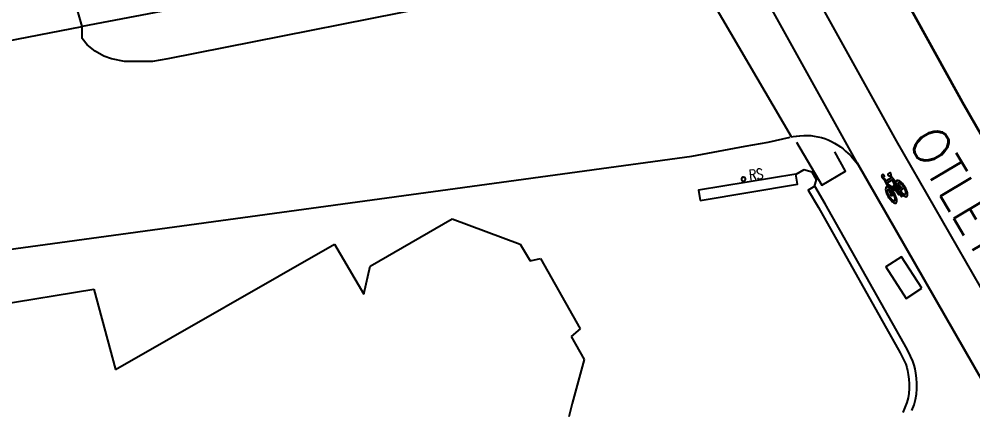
# Model space of a CAD drawing. Extents: x 427500 to 429848, y 434500 to 436505.
# Drawn here: x 427836.08 to 427873.34, y 436221.82 to 436237.1 of the extents above; entities that cross this region are included whole.
import ezdxf

# ---------------------------------------------------------------- set-up
doc = ezdxf.new("R2010")
doc.units = 0
doc.linetypes.add('1004', pattern=[6, 4, -2])
doc.layers.get('0').update_dxf_attribs({"color": 222})
for name, color, linetype in [('KTS_LINES', 7, 'Continuous'), ('LPTIP_Ex_Base', 8, 'Continuous'), ('PRO-MARKINGS', 7, 'Continuous'), ('PROPOSED', 1, 'Continuous'), ('ROADNAME', 7, 'Continuous')]:
    doc.layers.add(name, color=color, linetype=linetype)
doc.styles.add('MtXpl_Romans', font='romans__.ttf')
doc.styles.get("Standard").update_dxf_attribs({"font": 'romans.shx'})

# ---------------------------------------------------------------- blocks, each defined once
blk = doc.blocks.new('CIRCL')
at = {"color": 0, "linetype": 'ByBlock', "flags": 128}
for points in [[(0.5, 0), (0.475, 0.154), (0.404, 0.293), (0.293, 0.404), (0.154, 0.475), (0, 0.5), (-0.154, 0.475), (-0.293, 0.404), (-0.404, 0.293), (-0.475, 0.154), (-0.5, 0), (-0.475, -0.154), (-0.404, -0.293), (-0.293, -0.404), (-0.154, -0.475), (0, -0.5), (0.154, -0.475), (0.293, -0.404), (0.404, -0.293), (0.475, -0.154)], [(0.5, 0), (0.475, -0.154)]]:
    blk.add_lwpolyline(points, dxfattribs=at)
blk = doc.blocks.new('Bicycle-1057S')
h = blk.add_hatch(color=0)
h.dxf.hatch_style = 1
edge = h.paths.add_edge_path()
edge.add_arc((0.1255931590565698, -0.09402841553107237), 0.02648515648108875, 129.1417589179424, 144.2919472120851)
edge.add_arc((0.1085562400126971, -0.08167002299842399), 0.005438877888942004, 145.2542598140026, 218.1085320607194)
edge.add_arc((0.1199412003065617, -0.07274033581713624), 0.01990803937288878, 218.1085320607193, 242.7437377249644)
edge.add_arc((0.1323570823030125, -0.04863988274777631), 0.0470186639303978, 242.7437377249643, 256.1140822548531)
edge.add_line((0.1210730989660078, -0.09428444954219217), (0.1210730989660078, -0.1093843280975762))
edge.add_line((0.1210730989660078, -0.1093843280975762), (0.1709389036250854, -0.1093843280975762))
edge.add_line((0.1709389036250854, -0.1093843280975762), (0.1709389036250854, -0.08603216731390888))
edge.add_line((0.1709389036250854, -0.08603216731390888), (0.2357062799771484, -0.07507811475829329))
edge.add_arc((0.2940311629775173, 0.02510465163729701), 0.1159240210641441, 239.7926865904873, 250.1489920615088)
edge.add_arc((0.3352342839856055, 0.1392318298363441), 0.2372611958478196, 250.1489920615087, 261.4948583744368)
edge.add_arc((0.362500000000002, 0.3215590699295104), 0.4216158587933737, 261.4948583744369, 265.5790043067903)
edge.add_line((0.33, -0.09880230125732192), (0.33, -0.1106220625765941))
edge.add_arc((0.3649999999999979, -1.094938660479188), 0.9849386604791879, 92.0364461736281, 98.710120306432)
edge.add_arc((0.3002475405305327, -0.6722787565192403), 0.5573474124130271, 98.71012030643209, 110.2975697722287)
edge.add_arc((0.2023615741320395, -0.4076241066270181), 0.2751706129993586, 110.2975697722287, 131.7625682865146)
edge.add_arc((0.05714990642971905, -0.2449999999999999), 0.05714990642971902, 131.7625682865146, 180)
edge.add_arc((0.05714990642971905, -0.245), 0.05714990642971904, 180, 228.2374317134853)
edge.add_arc((0.2023615741320401, -0.08237589337298118), 0.2751706129993595, 228.2374317134854, 249.7024302277713)
edge.add_arc((0.3002475405305318, 0.1822787565192362), 0.5573474124130229, 249.7024302277713, 261.2898796935679)
edge.add_arc((0.3650000000000001, 0.6049386604791959), 0.9849386604791958, 261.2898796935679, 270)
edge.add_arc((0.3650000000000005, 0.604938660479198), 0.984938660479198, 269.9999999999999, 278.710120306432)
edge.add_arc((0.4297524594694681, 0.1822787565192365), 0.5573474124130234, 278.7101203064321, 290.2975697722287)
edge.add_arc((0.527638425867959, -0.08237589337297913), 0.2751706129993619, 290.2975697722287, 311.7625682865145)
edge.add_arc((0.6728500935702808, -0.2450000000000002), 0.05714990642971921, 311.7625682865148, 360.0000000000001)
edge.add_arc((0.6728500935702809, -0.2450000000000002), 0.05714990642971907, 8.347926217626053e-14, 48.23743171348524)
edge.add_arc((0.5276384258679238, -0.4076241066270601), 0.2751706129994143, 48.23743171348545, 51.44868646367202)
edge.add_line((0.6991289573365953, -0.1924268392766916), (0.9555783743845828, -0.1393683391977977))
edge.add_line((0.9555783743845828, -0.1393683391977977), (1.026142996864914, -0.1494489995521307))
edge.add_arc((1.047232637774721, -0.1446760141640408), 0.02162300495351051, 192.752292015752, 229.4556686730448)
edge.add_arc((1.082087526109876, -0.1021911607252427), 0.07657266547575484, 230.3014880105123, 254.7693945910597)
edge.add_arc((1.137258100044497, 0.09027275344468394), 0.2767829944268662, 254.2163442209831, 263.9588712902375)
edge.add_arc((1.111305815940649, -0.1577737992489841), 0.0273842720150536, 263.337789327011, 292.272256146745)
edge.add_arc((1.118318684532589, -0.1773400816377044), 0.006684298591048081, 300.2362763225035, 358.2881666264944)
edge.add_line((1.125, -0.1775397595764579), (1.125, -0.06938311127612472))
edge.add_arc((1.114107004921157, -0.06988940866287181), 0.01090475487260144, 2.661145164140756, 38.31498093786265)
edge.add_arc((1.110772519990496, -0.07252424211479346), 0.01515459452512635, 38.31498093786259, 73.21773194917768)
edge.add_arc((1.092973786883735, -0.1315424953674024), 0.07679832183938598, 73.2177319491774, 98.60632256700862)
edge.add_arc((1.086437502710172, -0.08835556308793147), 0.03311956120553582, 98.60632256700892, 134.88021916439)
edge.add_line((1.063067446729034, -0.06488758878494341), (1.033157894736842, -0.1147368421052633))
edge.add_line((1.033157894736842, -0.1147368421052633), (0.94, -0.1014285714285716))
edge.add_line((0.94, -0.1014285714285716), (0.94, 0.1393269230769229))
edge.add_line((0.94, 0.1393269230769229), (0.9849999999999998, 0.1349999999999998))
edge.add_arc((1.01645105852891, 0.3320764244353353), 0.199570253672248, 260.9327337914132, 290.3801191405059)
edge.add_arc((1.105464489312583, 0.1086566116361067), 0.04124963619416752, 71.00970639435519, 118.23338806896231, ccw=False)
edge.add_arc((1.115840168087301, 0.1389608091172128), 0.009218591994430198, 6.472580860778692, 70.69733750635021, ccw=False)
edge.add_line((1.125, 0.1399999999999998), (1.125, 0.08999999999999979))
edge.add_line((1.125, 0.08999999999999979), (1.215, 0.08999999999999977))
edge.add_line((1.215, 0.08999999999999977), (1.215, 0.1551204709322744))
edge.add_arc((1.199541460380685, 0.152605035499959), 0.01566186012503258, 9.242245549902828, 38.24503396435792)
edge.add_arc((1.175907833058162, 0.1339771072228429), 0.04575418559710753, 38.24503396435812, 62.40139835930763)
edge.add_arc((1.144411258767213, 0.07372613583564096), 0.1137410501017065, 62.40139835930752, 80.15996594038734)
edge.add_arc((1.117118489909174, -0.08362655073671205), 0.2734431578006205, 80.15996594038758, 97.39463954963908)
edge.add_arc((1.101932488087908, 0.03338489676562068), 0.1554503889632606, 97.39463954963931, 115.9418288466421)
edge.add_arc((1.008892827938793, 0.2234296512512854), 0.05614866456590088, 265.4429401072497, 296.48081285581895, ccw=False)
edge.add_line((1.004431711558944, 0.1674584892731782), (0.7039782804499767, 0.1963482422644251))
edge.add_arc((0.5276024317589506, 0.4074790768269162), 0.2751084682530396, 309.8749265664079, 311.7820790879888)
edge.add_arc((0.6727840718052973, 0.2449999999999999), 0.05721592819470267, 311.7820790879888, 360)
edge.add_arc((0.6727840718052971, 0.2449999999999999), 0.05721592819470289, 359.9999999999999, 408.2179209120112)
edge.add_arc((0.5276024317590292, 0.08252092317317208), 0.2751084682529212, 48.21792091201113, 69.68965002433214)
edge.add_arc((0.4297377485950346, -0.1818948901564406), 0.5570538859307931, 69.68965002433218, 81.283999398439)
edge.add_arc((0.3649999999999998, -0.6041692450557905), 0.9842618059168534, 81.28399939843904, 89.99999999999999)
edge.add_arc((0.3650000000000001, -0.6041692450557938), 0.9842618059168566, 90.00000000000001, 98.71600060156094)
edge.add_arc((0.3002622514049669, -0.1818948901564457), 0.5570538859307985, 98.71600060156108, 110.3103499756678)
edge.add_arc((0.2023975682409703, 0.08252092317317244), 0.2751084682529208, 110.3103499756678, 131.7820790879888)
edge.add_arc((0.05721592819470288, 0.2450000000000001), 0.05721592819470277, 131.7820790879889, 180)
edge.add_arc((0.05721592819470288, 0.2450000000000001), 0.05721592819470279, 180, 228.2179209120111)
edge.add_arc((0.2023975682409709, 0.4074790768268282), 0.2751084682529215, 228.2179209120111, 249.6896500243321)
edge.add_arc((0.3002622514049652, 0.6718948901564387), 0.5570538859307912, 249.6896500243321, 261.2839993984389)
edge.add_arc((0.3650000000000005, 1.094169245055782), 0.9842618059168449, 261.2839993984389, 269.9999999999999)
edge.add_arc((0.3650000000000005, 1.094169245055783), 0.9842618059168462, 269.9999999999999, 278.7160006015609)
edge.add_arc((0.4297377485950349, 0.6718948901564392), 0.5570538859307919, 278.7160006015609, 290.3103499756678)
edge.add_arc((0.5276024317590321, 0.4074790768268224), 0.2751084682529152, 290.3103499756677, 298.7400305951868)
edge.add_line((0.6598845455543121, 0.1662611013890084), (0.7049721577726218, 0.1619257540603247))
edge.add_line((0.7049721577726218, 0.1619257540603247), (0.4092702756605957, 0.007454621613743967))
edge.add_arc((0.3624999999999988, -0.4115590699294977), 0.4216158587933608, 83.6310126563938, 89.99999999999984)
edge.add_arc((0.3624999999999998, -0.4115590699294889), 0.4216158587933519, 89.99999999999997, 98.50514162556317)
edge.add_arc((0.3352342839856051, -0.2292318298363435), 0.2372611958478189, 98.50514162556317, 109.8510079384912)
edge.add_arc((0.2940311629775176, -0.1151046516372976), 0.1159240210641447, 109.8510079384912, 131.0753738798026)
edge.add_arc((0.2329280192318751, -0.04500000000000001), 0.02292801923187508, 131.0753738798026, 180)
edge.add_arc((0.2329280192318752, -0.04500000000000001), 0.02292801923187524, 180.0000000000001, 222.6870495144356)
edge.add_line((0.2160743692041546, -0.0605450489430028), (0.1709389036250855, -0.06817877273918918))
edge.add_line((0.1709389036250855, -0.06817877273918918), (0.1709389036250855, -0.05314407924277024))
edge.add_line((0.1709389036250855, -0.05314407924277024), (0.1210730989660078, -0.05314407924277022))
edge.add_line((0.1210730989660078, -0.05314407924277022), (0.1210730989660078, -0.06826489232125907))
edge.add_arc((0.1295536262736133, -0.1049338960924515), 0.03763688590979285, 103.0219837958038, 123.3282019209634)
edge = h.paths.add_edge_path(flags=16)
edge.add_line((0.8010092807424596, 0.1526914153132249), (0.85, 0.1479807692307691))
edge.add_line((0.85, 0.1479807692307691), (0.85, -0.09119768916500626))
edge.add_line((0.85, -0.09119768916500627), (0.5149813376234688, -0.04592489695196145))
edge.add_arc((0.4920719807681302, -0.04500000000000186), 0.02292801923186977, 357.6881093012058, 360.0000000000044)
edge.add_arc((0.492071980768125, -0.04500000000000007), 0.02292801923187499, 359.9999999999999, 405.6770613714275)
edge.add_line((0.5080918281662061, -0.02859699554229709), (0.5583965690419177, -0.02007051495797908))
edge.add_line((0.5583965690419177, -0.02007051495797908), (0.5583965690419177, -0.03488638777457719))
edge.add_line((0.5583965690419177, -0.03488638777457719), (0.6071960093520374, -0.0348863877745772))
edge.add_line((0.6071960093520374, -0.0348863877745772), (0.6071960093520374, -0.01994367788202011))
edge.add_arc((0.5961658072233547, 0.02207109393126968), 0.04343853599653663, 284.7099937128414, 308.6624902789959)
edge.add_arc((0.6191713373046384, -0.006683059294339246), 0.006613873852225735, 308.6624902789954, 417.054963233324)
edge.add_arc((0.597462100593441, -0.04018266257306424), 0.04653272126062121, 57.05496323332503, 77.92545307749995)
edge.add_line((0.6071960093520375, 0.005320580917900087), (0.6071960093520374, 0.02047441945387607))
edge.add_line((0.6071960093520374, 0.02047441945387607), (0.5583965690419177, 0.02047441945387607))
edge.add_line((0.5583965690419177, 0.02047441945387607), (0.5583965690419177, -0.003409372772500956))
edge.add_line((0.5583965690419177, -0.003409372772500958), (0.489807155429238, -0.01522256642305359))
edge.add_arc((0.4309688370224912, -0.115104651637281), 0.1159240210641259, 59.49860577599883, 62.30136376572178)
edge.add_line((0.4848527530876162, -0.01246497973034986), (0.8010092807424596, 0.1526914153132249))
edge = h.paths.add_edge_path(flags=16)
edge.add_arc((0.4783568392825849, -0.3575472182040819), 0.1917893422273881, 65.84495474860528, 69.5671713206016)
edge.add_arc((0.4101288188534401, -0.540685588829678), 0.3872240514452698, 69.5671713206013, 81.22760581677363)
edge.add_arc((0.3650000000000043, -0.8331319537255499), 0.6831319537255498, 81.22760581677335, 87.06318721189446)
edge.add_line((0.4, -0.150897194862527), (0.4, -0.2150000000000001))
edge.add_line((0.4, -0.2150000000000001), (0.5568384287202102, -0.1825506699199566))
edge = h.paths.add_edge_path(flags=16)
edge.add_arc((0.1504167412798086, -0.2449999999999998), 0.0404167412798087, 180.0000000000003, 228.031377788937)
edge.add_arc((0.2516431607174225, -0.132452781795901), 0.1917893422274068, 228.0313777889369, 249.5671713206013)
edge.add_arc((0.3198711811465615, 0.05068558882968327), 0.3872240514452754, 249.5671713206013, 261.2276058167736)
edge.add_arc((0.3650000000000002, 0.3431319537256016), 0.6831319537256016, 261.2276058167737, 270)
edge.add_arc((0.3650000000000006, 0.3431319537255932), 0.6831319537255933, 269.9999999999999, 278.7723941832264)
edge.add_arc((0.4101288188534402, 0.05068558882967744), 0.3872240514452694, 278.7723941832263, 290.4328286793987)
edge.add_arc((0.4783568392825773, -0.1324527817959004), 0.1917893422274075, 290.4328286793986, 311.968622211063)
edge.add_arc((0.5795832587201913, -0.2450000000000001), 0.04041674127980865, 311.968622211063, 360)
edge.add_arc((0.5795832587201913, -0.2450000000000001), 0.04041674127980865, 3.934699558586697e-14, 48.03137778893682)
edge.add_arc((0.478356839282282, -0.3575472182044319), 0.1917893422278519, 48.03137778893772, 49.26932853407754)
edge.add_line((0.6035001816606982, -0.2122121032096358), (0.3879520662544559, -0.2568082650178238))
edge.add_arc((0.359621437672778, -0.1471711421593139), 0.1132383469701186, 270.0000000000009, 284.4885082669896, ccw=False)
edge.add_arc((0.3599813813666154, -0.2048860969552485), 0.0555245588725474, 244.0010186952478, 269.62857158370264, ccw=False)
edge.add_arc((0.3404972897307452, -0.2454727757627812), 0.01050793074839578, 177.4212617184321, 242.479324053344, ccw=False)
edge.add_line((0.33, -0.2450000000000001), (0.33, -0.150897194862527))
edge.add_arc((0.3649999999999946, -0.8331319537255476), 0.6831319537255475, 92.93681278810544, 98.7723941832266)
edge.add_arc((0.3198711811465587, -0.5406855888296751), 0.3872240514452669, 98.77239418322624, 110.4328286793987)
edge.add_arc((0.2516431607174224, -0.3575472182040986), 0.1917893422274065, 110.4328286793987, 131.9686222110632)
edge.add_arc((0.1504167412798083, -0.2449999999999998), 0.04041674127980829, 131.968622211063, 180.0000000000003)
edge = h.paths.add_edge_path(flags=16)
edge.add_line((0.4, -0.1106220625765941), (0.4, -0.09838578643388625))
edge.add_arc((0.362500000000002, 0.3215590699294804), 0.4216158587933433, 275.1028316889799, 278.5051416255631)
edge.add_arc((0.3897657160143952, 0.1392318298363415), 0.237261195847817, 278.5051416255631, 289.8510079384913)
edge.add_arc((0.4309688370224811, 0.0251046516373004), 0.1159240210641479, 289.8510079384913, 297.5734711250544)
edge.add_line((0.484628403888863, -0.07765248701200858), (0.835, -0.1250000000000002))
edge.add_line((0.835, -0.1250000000000002), (0.6529817174705733, -0.1626589550060883))
edge.add_arc((0.5276384258679636, -0.4076241066270114), 0.2751706129993511, 62.90217049968486, 69.70243022777146)
edge.add_arc((0.4297524594694673, -0.6722787565192396), 0.5573474124130262, 69.70243022777129, 81.2898796935679)
edge.add_arc((0.3650000000000009, -1.09493866047919), 0.9849386604791897, 81.28987969356794, 87.96355382637184)
edge = h.paths.add_edge_path(flags=16)
edge.add_arc((0.4449236986313491, -0.04500000000000011), 0.01507630136865096, 1.054819283487206e-13, 48.44895341119659)
edge.add_arc((0.4060479337699563, -0.08886225322274957), 0.07368707129479077, 48.44895341119748, 69.84062143707904)
edge.add_arc((0.3798391743587921, -0.1602517204131925), 0.1497354446870443, 69.84062143707904, 81.35341277984766)
edge.add_arc((0.3624999999999999, -0.2742745398618802), 0.2650690925200709, 81.35341277984772, 89.99999999999997)
edge.add_arc((0.3624999999999999, -0.274274539861879), 0.2650690925200698, 89.99999999999997, 98.64658722015228)
edge.add_arc((0.3451608256412076, -0.1602517204131919), 0.1497354446870436, 98.6465872201522, 110.1593785629209)
edge.add_arc((0.3189520662300434, -0.08886225322274857), 0.07368707129478973, 110.1593785629209, 131.5510465888027)
edge.add_arc((0.2800763013686506, -0.04500000000000002), 0.01507630136865062, 131.5510465888023, 180.0000000000001)
edge.add_arc((0.2800763013686508, -0.04500000000000002), 0.01507630136865079, 180.0000000000001, 228.4489534111975)
edge.add_arc((0.3189520662300437, -0.001137746777250717), 0.07368707129479057, 228.4489534111975, 249.8406214370791)
edge.add_arc((0.3451608256412076, 0.07025172041319168), 0.1497354446870435, 249.8406214370791, 261.3534127798478)
edge.add_arc((0.3625000000000003, 0.1842745398618795), 0.2650690925200704, 261.3534127798476, 269.9999999999999)
edge.add_arc((0.3625000000000002, 0.1842745398618796), 0.2650690925200706, 269.9999999999999, 278.6465872201522)
edge.add_arc((0.3798391743587923, 0.07025172041319208), 0.149735444687044, 278.6465872201523, 290.1593785629209)
edge.add_arc((0.4060479337699569, -0.001137746777252258), 0.07368707129478903, 290.1593785629209, 311.5510465888029)
edge.add_arc((0.4449236986313495, -0.04500000000000011), 0.01507630136865057, 311.5510465888019, 360.0000000000001)
edge = h.paths.add_edge_path(flags=16)
edge.add_arc((0.5545215225433117, 0.5356726882561043), 0.3234618584126379, 256.4487186734111, 264.5542933785383)
edge.add_line((0.5238241919462786, 0.2136707507743962), (0.5932041344403048, 0.2069996024576628))
edge.add_arc((0.4781819073505409, 0.3626381845019278), 0.1935290183549708, 306.4656665490008, 311.7704046412889)
edge.add_arc((0.5813587244239535, 0.2471211639649405), 0.03864313257081291, 311.7704046412892, 360.5617053325667)
edge.add_arc((0.5813587244239538, 0.2471211639649405), 0.03864313257081273, 0.5617053325667196, 49.35300602384447)
edge.add_arc((0.4804665614422023, 0.1296034671529087), 0.1935290183549633, 49.35300602384398, 70.62459621730659)
edge.add_arc((0.4135262961559181, -0.06074449369631113), 0.3953045008003145, 70.62459621730665, 82.01711533480362)
edge.add_arc((0.3709724373807858, -0.3641886128402266), 0.7017178887905926, 82.0171153348035, 90.56170533256646)
edge.add_arc((0.3709724373807861, -0.3641886128402225), 0.7017178887905886, 90.5617053325665, 99.1062953303295)
edge.add_arc((0.3224774452478641, -0.06163712948952527), 0.3953045008003125, 99.10629533032939, 110.4988144478265)
edge.add_arc((0.2518180926494552, 0.1273618154980764), 0.1935290183549649, 110.4988144478264, 131.7704046412889)
edge.add_arc((0.1486412755760465, 0.2428788360350593), 0.03864313257081296, 131.7704046412889, 180.5617053325667)
edge.add_arc((0.1486412755760468, 0.2428788360350593), 0.03864313257081321, 180.5617053325666, 229.353006023844)
edge.add_arc((0.2495334385577984, 0.3603965328470931), 0.1935290183549653, 229.3530060238443, 250.6245962173066)
edge.add_arc((0.3164737038440827, 0.5507444936963126), 0.3953045008003163, 250.6245962173066, 262.0171153348036)
edge.add_arc((0.3590275626192138, 0.8541886128402267), 0.7017178887905928, 262.0171153348036, 270.5617053325665)
edge.add_arc((0.359027562619214, 0.8541886128402225), 0.7017178887905887, 270.5617053325665, 279.1062953303295)
edge.add_arc((0.4075225547521375, 0.5516371294895188), 0.395304500800306, 279.1062953303293, 289.098106292045)
edge.add_line((0.5368609167713212, 0.1780902964642959), (0.4650000000000001, 0.1849999999999999))
edge.add_arc((0.5011695245165797, 0.5494383493096282), 0.3662288150204487, 249.5302429035852, 264.3321092119445, ccw=False)
edge.add_arc((0.408696752517224, 0.3017101403780114), 0.1018040070660671, 219.81143243366, 249.5302429035852, ccw=False)
edge.add_arc((0.3393648764862762, 0.2439215579258251), 0.01154643510778842, 182.9001710029059, 219.8114324336599, ccw=False)
edge.add_arc((0.333388750288222, 0.2436188025506967), 0.00556264490823779, 121.34140895685039, 182.9001710029066, ccw=False)
edge.add_arc((0.3569992523026438, 0.2048494964756024), 0.05095553971477509, 96.53117755850923, 121.34140895685059, ccw=False)
edge.add_arc((0.3626516754290913, 0.1554776886042005), 0.1006498583004144, 77.38597802456098, 96.53117755850923, ccw=False)
edge.add_arc((0.3748392886274233, 0.2099393253543119), 0.04484118699412693, 58.985215138957585, 77.38597802456081, ccw=False)
edge.add_arc((0.5380436786246806, 0.5314291914319482), 0.3158330644056515, 243.667006448054, 259.1754194558784)
at = {"color": 0}
for p, q in [((0.3287280353378081, -0.1041516017134914), (0.3288192754914361, -0.1039005124007382)), ((0.3288877096512284, -0.1042885504342675), (0.3287280353378081, -0.1041516017134914)), ((0.3295948302791771, -0.1031929206888656), (0.3287508467244056, -0.1032157388124624)), ((0.3296632644389694, -0.1019603222330919), (0.3287736581110039, -0.1019603222330919)), ((0.3291158127316791, -0.1019831503514884), (0.3287736581110039, -0.1024624908638004)), ((0.3290930013450817, -0.1042885504342675), (0.3288877096512284, -0.1042885504342675)), ((0.3292526756585019, -0.1039461686375294), (0.3290930013450817, -0.1042885504342675)), ((0.329640453052372, -0.1023483602666211), (0.329161435504874, -0.1019831503514884)), ((0.3294351613585196, -0.1039461686375294), (0.3292526756585019, -0.1039461686375294)), ((0.3295720188925797, -0.1041287735950949), (0.3294351613585196, -0.1039461686375294)), ((0.3294351613585196, -0.1042885504342675), (0.3295720188925797, -0.1041287735950949)), ((0.3296176416657746, -0.1028277007789349), (0.3295948302791771, -0.1035581306040002))]:
    blk.add_line(p, q, dxfattribs=at)
for points in [[(0.1088746358722688, -0.07348688451793352, 0.06620162645581315), (0.1040871721730241, -0.07857021246627484, 0.329045697347466), (0.1042766963171289, -0.08502664309139618, 0.1079072842323877), (0.1108238940228147, -0.09043792768159163, 0.05840540863255037), (0.1210730989660078, -0.09428444954219217), (0.1210730989660078, -0.1093843280975762), (0.1709389036250854, -0.1093843280975762), (0.1709389036250854, -0.08603216731390888), (0.2357062799771484, -0.07507811475829329, 0.04521868944864418), (0.2546662158690515, -0.08393102875599362, 0.04954616364587781), (0.3001437889372994, -0.09542010860099805, 0.01782233505618444), (0.33, -0.09880230125732192), (0.33, -0.1106220625765941, 0.02912762999146831), (0.2158454020491987, -0.1213591461011008, 0.05060291222805472), (0.1069060248669102, -0.1495405845398161, 0.09393354558812385), (0.01908547964996145, -0.2023712395341582, 0.2136395982254601), (1.050686772828547e-17, -0.245, 0.2136395982254597), (0.01908547964996138, -0.2876287604658417, 0.09393354558812361), (0.1069060248669101, -0.3404594154601839, 0.05060291222805496), (0.2158454020491984, -0.3686408538988992, 0.03802337796379034), (0.3649999999999999, -0.38, 0.03802337796379043), (0.5141545979508021, -0.3686408538988992, 0.05060291222805458), (0.6230939751330896, -0.3404594154601841, 0.09393354558812297), (0.7109145203500387, -0.287628760465842, 0.2136395982254593), (0.73, -0.2450000000000001, 0.2136395982254589), (0.7109145203500387, -0.2023712395341586, 0.01401265916983727), (0.6991289573365953, -0.1924268392766916), (0.9555783743845828, -0.1393683391977977), (1.026142996864914, -0.1494489995521307, 0.1615320291578394), (1.033176901781189, -0.1611074057332191, 0.1071688624317772), (1.061971533169924, -0.1760743112137108, 0.04253541846399684), (1.108128811333472, -0.1849731557766747, 0.126925508449554), (1.121684677080907, -0.1831150224875275, 0.2588591559397385), (1.125, -0.1775397595764579), (1.125, -0.06938311127612472, 0.1568364930858567), (1.12266303144645, -0.06312863289895194, 0.1534803684012116), (1.115148189584886, -0.05801509841774095, 0.1112340150849529), (1.081481344142446, -0.05560893231927388, 0.1596097520212116), (1.063067446729034, -0.06488758878494341), (1.033157894736842, -0.1147368421052633), (0.94, -0.1014285714285716), (0.94, 0.1393269230769229), (0.9849999999999998, 0.1349999999999998, 0.1292002425394808), (1.085950761182175, 0.1449986933129138, -0.2090187272153614), (1.118887449725435, 0.1476611834182221, -0.2878070053565828), (1.125, 0.1399999999999998), (1.125, 0.08999999999999979), (1.215, 0.08999999999999977), (1.215, 0.1551204709322744, 0.1272284316793309), (1.211841824661803, 0.1623001322569733, 0.1057940901736811), (1.197104576227332, 0.1745251476030487, 0.07764182163660346), (1.163849375363327, 0.1857939104251043, 0.07534252693725144), (1.081925585010936, 0.1875424371523875, 0.08110451507786728), (1.033929410422161, 0.1731718949336026, -0.1362623426198962), (1.004431711558944, 0.1674584892731782), (0.7039782804499767, 0.1963482422644251, 0.00832171479736017), (0.7109070029063665, 0.2023349725952917, 0.2135505823316499), (0.73, 0.2449999999999999, 0.2135505823316504), (0.7109070029063664, 0.2876650274047082, 0.09396317257082422), (0.6230939751330898, 0.3405248658727139, 0.05063309589599981), (0.5141519477101913, 0.36872591840272, 0.03804907271182555), (0.365, 0.3800925608610629, 0.03804907271182546), (0.2158480522898086, 0.36872591840272, 0.05063309589599926), (0.1069060248669102, 0.340524865872714, 0.09396317257082444), (0.01909299709363351, 0.2876650274047083, 0.2135505823316499), (1.005154347342302e-16, 0.245, 0.2135505823316495), (0.01909299709363353, 0.2023349725952918, 0.09396317257082416), (0.1069060248669102, 0.1494751341272861, 0.05063309589599998), (0.2158480522898087, 0.12127408159728, 0.03804907271182587), (0.3649999999999999, 0.109907439138937, 0.03804907271182588), (0.5141519477101915, 0.1212740815972799, 0.05063309589599987), (0.6230939751330898, 0.1494751341272859, 0.03679801626859047), (0.6598845455543121, 0.1662611013890084), (0.7049721577726218, 0.1619257540603247), (0.4092702756605957, 0.007454621613743975, 0.02779710588782994), (0.3625, 0.01005678886386304, 0.03712772687842065), (0.3001437889372993, 0.00542010860099796, 0.04954616364587789), (0.2546662158690515, -0.006068971244006424, 0.0928744276712165), (0.2178631344268814, -0.0277158074614547, 0.2167769235559518), (0.21, -0.04500000000000004, 0.1884415738359674), (0.2160743692041546, -0.0605450489430028), (0.1709389036250855, -0.06817877273918918), (0.1709389036250855, -0.05314407924277024), (0.1210730989660078, -0.05314407924277022), (0.1210730989660078, -0.06826489232125907, 0.0888351774420325), (0.1088746358722688, -0.07348688451793352)], [(0.4787293732899234, 0.2212158168741777, 0.03538199524900019), (0.5238241919462786, 0.2136707507743962), (0.5932041344403048, 0.2069996024576628, 0.02315042084802789), (0.6071007434608504, 0.2183003355453849, 0.2161679210065194), (0.62, 0.2474999999999999, 0.2161679210065208), (0.6065307354804885, 0.2764411495422749, 0.09308226368066548), (0.5446710112211003, 0.3121720010628481, 0.04975022667479514), (0.4684251111540539, 0.3307293476581098, 0.03730009124669594), (0.3640931808341686, 0.3374955549148199, 0.03730009124669604), (0.2599139626854521, 0.3286851207123394, 0.04975022667479567), (0.1840465528159611, 0.3086364671569156, 0.09308226368066488), (0.1228992565391498, 0.2716996644546151, 0.2161679210065207), (0.11, 0.2425, 0.2161679210065191), (0.1234692645195115, 0.2135588504577247, 0.09308226368066462), (0.1853289887788999, 0.1778279989371517, 0.04975022667479539), (0.261574888845947, 0.1592706523418899, 0.03730009124669569), (0.3659068191658316, 0.1525044450851799, 0.03730009124669613), (0.4700860373145483, 0.1613148792876605, 0.04362514343017022), (0.5368609167713212, 0.1780902964642959), (0.4650000000000001, 0.1849999999999999, -0.06467527653755671), (0.3730945758271105, 0.2063343527291863, -0.1304045123069024), (0.3304954155632345, 0.2365288029161547, -0.16246290201637), (0.3278332299811951, 0.2433373554093805, -0.2752523142161367), (0.3304954155632345, 0.2483697637738941, -0.1086799343264191), (0.3512033730290797, 0.2554743402884014, -0.08373155279410573), (0.3846317998921907, 0.253698196159803, -0.0804614398804402), (0.3979441247861357, 0.2483697637738943, 0.06777169068829121)], [(0.8010092807424596, 0.1526914153132249), (0.85, 0.1479807692307691), (0.85, -0.09119768916500627), (0.5149813376234688, -0.04592489695196145, 0.01008786833677551), (0.515, -0.0450000000000001, 0.2019853073732921), (0.5080918281662061, -0.02859699554229709), (0.5583965690419177, -0.02007051495797908), (0.5583965690419177, -0.03488638777457719), (0.6071960093520374, -0.0348863877745772), (0.6071960093520374, -0.01994367788202011, 0.1048946772739972), (0.6233032332950188, -0.01184743368605731, 0.5116844109006436), (0.6227681884753907, -0.001132744979941137, 0.0913172553089896), (0.6071960093520375, 0.005320580917900087), (0.6071960093520374, 0.02047441945387607), (0.5583965690419177, 0.02047441945387607), (0.5583965690419177, -0.003409372772500958), (0.489807155429238, -0.01522256642305359, 0.01222994846074251), (0.4848527530876162, -0.01246497973034986)], [(0.1099999999999999, -0.245, 0.2126996629660772), (0.1233891155438425, -0.2750502982140864, 0.09424518177345811), (0.1846877707974303, -0.312175144212722, 0.05092219011426544), (0.2608157658004246, -0.3320087068372218, 0.03829549467705391), (0.3649999999999999, -0.3400000000000001, 0.03829549467705463), (0.4691842341995759, -0.3320087068372218, 0.05092219011426571), (0.5453122292025695, -0.3121751442127222, 0.0942451817734579), (0.6066108844561574, -0.2750502982140867, 0.2126996629660783), (0.62, -0.2450000000000001, 0.2126996629660773), (0.6066108844561575, -0.2149497017859136, 0.005401631654725485), (0.6035001816606982, -0.2122121032096358), (0.3879520662544559, -0.2568082650178238, -0.06330239550141832), (0.3596214376727798, -0.2604094891294326, -0.1122897084671572), (0.3356419041153343, -0.2547916726470021, -0.2917483079654162), (0.33, -0.2450000000000001), (0.33, -0.150897194862527, 0.02546803149984724), (0.260815765800424, -0.1579912931627783, 0.05092219011426607), (0.1846877707974304, -0.1778248557872778, 0.0942451817734587), (0.1233891155438424, -0.2149497017859135, 0.2126996629660795)], [(0.46, -0.04500000000000008, 0.2146048509417658), (0.4549236141370791, -0.03371742259779956, 0.09361076745084396), (0.4314429111656884, -0.01968942908585436, 0.05027632593247241), (0.402350289127994, -0.01221809886904895, 0.03774576470632048), (0.3625, -0.009205447341809187, 0.03774576470632059), (0.3226497108720062, -0.01221809886904892, 0.05027632593247273), (0.2935570888343117, -0.0196894290858543, 0.09361076745084515), (0.270076385862921, -0.03371742259779952, 0.2146048509417721), (0.265, -0.04500000000000005, 0.2146048509417696), (0.270076385862921, -0.0562825774022006, 0.09361076745084396), (0.2935570888343117, -0.07031057091414578, 0.05027632593247258), (0.3226497108720061, -0.07778190113095115, 0.03774576470632061), (0.3625, -0.08079455265819095, 0.03774576470632053), (0.402350289127994, -0.07778190113095122, 0.05027632593247251), (0.4314429111656884, -0.07031057091414585, 0.09361076745084572), (0.4549236141370789, -0.05628257740220063, 0.2146048509417737)], [(0.4, -0.1106220625765941), (0.4, -0.09838578643388625, 0.01484646830517884), (0.4248562110627007, -0.09542010860099812, 0.0495461636458783), (0.4703337841309485, -0.0839310287559937, 0.03370836062723707), (0.484628403888863, -0.07765248701200858), (0.835, -0.1250000000000002), (0.6529817174705733, -0.1626589550060883, 0.02968044140767472), (0.6230939751330898, -0.1495405845398163, 0.05060291222805478), (0.5141545979508013, -0.1213591461011009, 0.02912762999146828)], [(0.5568384287202102, -0.1825506699199566, 0.01624266183902606), (0.5453122292025696, -0.177824855787278, 0.05092219011426567), (0.4691842341995761, -0.1579912931627784, 0.02546803149984717), (0.4, -0.150897194862527), (0.4, -0.2150000000000001)]]:
    blk.add_lwpolyline(points, format="xyb", close=True, dxfattribs=at)

msp = doc.modelspace()

# ---------------------------------------------------------------- linework, layer by layer
at = {"layer": 'LPTIP_Ex_Base', "color": 251, "true_color": 0x636466}
for p, q in [((427838.55, 436236.81), (427836.99, 436242.2)), ((427861.118918, 436239.3649925), (427841.9, 436235.55)), ((427841.63, 436237.4), (427838.55, 436236.81)), ((427835, 436236.13), (427838.55, 436236.81)), ((427838.55, 436236.35), (427838.55, 436236.81)), ((427838.75, 436236.1), (427838.55, 436236.35)), ((427839.05, 436235.85), (427838.75, 436236.1)), ((427839.4, 436235.65), (427839.05, 436235.85)), ((427839.7, 436235.55), (427839.4, 436235.65)), ((427840.2, 436235.45), (427839.7, 436235.55)), ((427841.9, 436235.55), (427841.3, 436235.45)), ((427841.3, 436235.45), (427840.2, 436235.45)), ((427849.8, 436227.45), (427853, 436229.3)), ((427853, 436229.3), (427855.65, 436228.3)), ((427839.85, 436223.4), (427848.4, 436228.3)), ((427848.4, 436228.3), (427849.55, 436226.35)), ((427855.65, 436228.3), (427856.05, 436227.65)), ((427856.05, 436227.65), (427856.45, 436227.75)), ((427856.45, 436227.75), (427858, 436225)), ((427849.55, 436226.35), (427849.8, 436227.45)), ((427832.65, 436225.5), (427839, 436226.55)), ((427839, 436226.55), (427839.85, 436223.4)), ((427858, 436225), (427857.65, 436224.7)), ((427857.65, 436224.7), (427858.15, 436223.8)), ((427858.15, 436223.8), (427857.69, 436222.08)), ((427857.69, 436222.08), (427857.55, 436221.55))]:
    msp.add_line(p, q, dxfattribs=at)
at = {"layer": 'LPTIP_Ex_Base', "color": 251, "true_color": 0x636466, "flags": 128}
for points in [[(427866.236878, 436232.50034), (427866.322063, 436232.511336), (427866.44185, 436232.528629), (427866.582272, 436232.546296), (427866.72936, 436232.558413), (427866.869144, 436232.559058), (427867.003504, 436232.548301), (427867.141753, 436232.530089), (427867.281071, 436232.504318), (427867.41864, 436232.470884), (427867.551639, 436232.429681), (427867.682267, 436232.378347), (427867.812402, 436232.316951), (427867.938749, 436232.249038), (427868.058011, 436232.17815), (427868.166892, 436232.107832), (427868.268689, 436232.0315), (427868.365599, 436231.946792), (427868.452676, 436231.863582), (427868.524976, 436231.791748), (427868.577552, 436231.741164), (427868.836592, 436231.440858)], [(427778.29, 436220.2499999999), (427862.358427, 436231.746541), (427864.444676, 436232.131473), (427865.335748, 436232.289439), (427866.199971, 436232.493627)], [(427866.442891, 436232.294789), (427867.434389, 436230.61526), (427868.3664, 436231.153942), (427867.940888, 436231.919546)], [(427868.8122751432, 436231.483146855), (427874.513139, 436221.568913), (427879.755782, 436212.482), (427884.65197, 436204.026998), (427884.686444, 436203.971906), (427884.736059, 436203.894732), (427884.792514, 436203.803992), (427884.847508, 436203.708205), (427884.892739, 436203.615886), (427884.926679, 436203.526749), (427884.954862, 436203.435115), (427884.979581, 436203.341416), (427885.003129, 436203.246082), (427885.027799, 436203.149544), (427885.055427, 436203.043147), (427885.084485, 436202.926604)], [(427867.145544, 436230.575029), (427867.233224, 436230.815633), (427867.060646, 436231.118472), (427866.737009, 436231.213165), (427866.423948, 436231.030456)], [(427870.957886, 436221.805434), (427871.041992, 436222.021512), (427871.101108, 436222.233596), (427871.132585, 436222.437932), (427871.148499, 436222.645026), (427871.149786, 436222.853795), (427871.136836, 436223.060685), (427871.110235, 436223.259544), (427871.080807, 436223.426832), (427871.046944, 436223.571131), (427870.992444, 436223.726104), (427870.904465, 436223.921876), (427870.767034, 436224.198014), (427867.565961, 436229.886051), (427867.161691, 436230.573099), (427866.903124, 436230.420953), (427867.305928, 436229.736396), (427870.501846, 436224.05752), (427870.633244, 436223.793502), (427870.713618, 436223.614654), (427870.758563, 436223.486851), (427870.7868, 436223.366525), (427870.813693, 436223.213648), (427870.838073, 436223.031389), (427870.849719, 436222.845339), (427870.848561, 436222.657459), (427870.834334, 436222.472314), (427870.807317, 436222.296934), (427870.757005, 436222.116434), (427870.681187, 436221.92165), (427870.595223, 436221.73124)]]:
    msp.add_lwpolyline(points, dxfattribs=at)
for points in [[(427862.680701, 436230.015684), (427866.483249, 436230.646225), (427866.417812, 436231.040848), (427862.615264, 436230.410308)], [(427871.344207, 436226.581227), (427870.544853, 436227.813746), (427869.932599, 436227.416667), (427870.731953, 436226.184148)]]:
    msp.add_lwpolyline(points, close=True, dxfattribs=at)
at = {"layer": 'PRO-MARKINGS', "linetype": '1004', "const_width": 0.1, "flags": 128}
msp.add_lwpolyline([(427883.0661438926, 436216.3634518209), (427880.3930144227, 436220.8837736928), (427878.6289890393, 436223.9400505606), (427872.9498037545, 436233.8165837376), (427867.9427644048, 436242.8705290963), (427859.6582174231, 436257.1249082097)], dxfattribs=at)
at = {"layer": 'PROPOSED', "flags": 128}
for points in [[(427806.6822175965, 436337.5185740561), (427825.4918965141, 436306.8808483485, -0.109459323570252), (427826.6218454188, 436303.6092560668), (427826.8256191782, 436301.83742331, 0.108105491946142), (427827.9332643934, 436298.6023788825), (427837.5623693636, 436282.7283076549, 0.1206304978698118), (427840.25265778, 436280.03778299), (427841.5137788203, 436279.2726439421, -0.119840037854553), (427844.1911022624, 436276.6034177769), (427852.1382536272, 436263.5937487352), (427860.5484084138, 436249.6326408877), (427862.9394849708, 436245.5137439864), (427865.3325797281, 436241.3913705092), (427870.3366277894, 436232.3428341275), (427876.0295048039, 436222.442489996), (427882.4243574797, 436211.3630347404)], [(427874.513139, 436221.568913), (427868.8122751432, 436231.483146855), (427863.809972, 436240.528528), (427861.426018, 436244.6351555), (427859.042064, 436248.741783), (427850.642024, 436262.6861), (427843.2641037166, 436274.7639247068, 0.1186306434991594), (427840.6193562436, 436277.4132801528), (427838.8129798947, 436278.5210547558, -0.119420878024519), (427836.1552674473, 436281.1917087015), (427825.9963515581, 436297.9392002824, -0.1081054919217455), (427824.8887063431, 436301.1742447091), (427824.6855736156, 436302.940503629, 0.1094593209761766), (427823.5556247538, 436306.2120958408), (427804.978693101, 436336.4707170558)]]:
    msp.add_lwpolyline(points, format="xyb", dxfattribs=at)
msp.add_lwpolyline([(427866.2534544781, 436232.5024797541), (427862.8587995738, 436238.322943154)], dxfattribs=at)

# ---------------------------------------------------------------- block references
at = {"layer": 'KTS_LINES', "rotation": 121.4837653970659}
msp.add_blockref('Bicycle-1057S', (427870.548095964, 436230.0412316539), dxfattribs=at)
at = {"layer": 'LPTIP_Ex_Base', "color": 251, "true_color": 0x636466, "xscale": 0.16, "yscale": 0.16, "zscale": 0.16, "rotation": 92.89018699999997}
msp.add_blockref('CIRCL', (427864.377606, 436230.849824), dxfattribs=at)

# ---------------------------------------------------------------- texts
at = {"layer": 'LPTIP_Ex_Base', "color": 251, "true_color": 0x636466, "width": 0.8}
msp.add_text('RS', height=0.4, rotation=6.372536000000001, dxfattribs=at).set_placement((427864.611721, 436230.803768))
at = {"layer": 'ROADNAME', "style": 'MtXpl_Romans'}
msp.add_text('OTLEY ROAD', height=1.4, rotation=300.8, dxfattribs=at).set_placement((427870.7771560178, 436232.3504776559))

doc.saveas('drawing.dxf')
